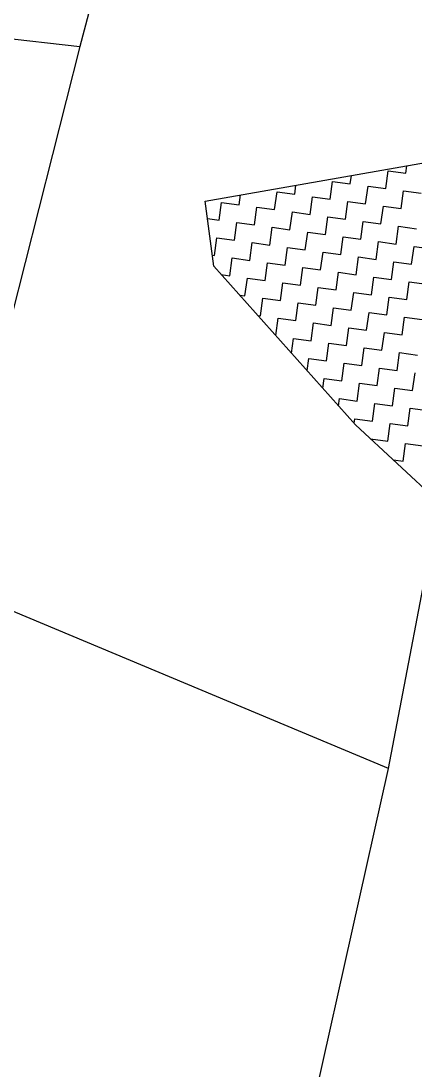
# Model space of a CAD drawing. Header units: metres. Extents: x 291974 to 293244, y 2020596 to 2023640.
# Drawn here: x 292752 to 292807.1, y 2021900.7 to 2022047.4 of the extents above; entities that cross this region are included whole.
import ezdxf

# ---------------------------------------------------------------- set-up
doc = ezdxf.new("R2010")
doc.units = ezdxf.units.M
doc.header["$MEASUREMENT"] = 0
doc.layers.add('POLY_HATCH', color=12, linetype='Continuous')
doc.layers.add('POLY_PARCEL', color=6, linetype='Continuous')

msp = doc.modelspace()

# ---------------------------------------------------------------- linework, layer by layer
at = {"layer": 'POLY_HATCH'}
for p, q in [((292777.75, 2022022.24), (292814.41, 2022028.68)), ((292778.96, 2022013.13), (292777.75, 2022022.24)), ((292798.75, 2021990.96), (292778.96, 2022013.13)), ((292811.04, 2021979.54), (292798.75, 2021990.96))]:
    msp.add_line(p, q, dxfattribs=at)
at = {"layer": 'POLY_HATCH', "linetype": 'Continuous'}
for p, q in [((292805.81, 2022026.15), (292805.95, 2022027.19)), ((292798.04, 2022024.67), (292798.2, 2022025.83)), ((292802.99, 2022024), (292803.33, 2022026.48)), ((292803.33, 2022026.48), (292805.81, 2022026.15)), ((292790.27, 2022023.2), (292790.44, 2022024.47)), ((292795.23, 2022022.53), (292795.56, 2022025.01)), ((292795.56, 2022025.01), (292798.04, 2022024.67)), ((292800.18, 2022021.86), (292800.52, 2022024.34)), ((292800.52, 2022024.34), (292802.99, 2022024)), ((292782.51, 2022021.72), (292782.69, 2022023.11)), ((292787.46, 2022021.05), (292787.8, 2022023.53)), ((292787.8, 2022023.53), (292790.27, 2022023.2)), ((292792.42, 2022020.39), (292792.75, 2022022.86)), ((292792.75, 2022022.86), (292795.23, 2022022.53)), ((292805.14, 2022021.19), (292805.47, 2022023.67)), ((292805.47, 2022023.67), (292807.95, 2022023.34)), ((292779.69, 2022019.58), (292780.03, 2022022.05)), ((292780.03, 2022022.05), (292782.51, 2022021.72)), ((292784.65, 2022018.91), (292784.98, 2022021.39)), ((292784.98, 2022021.39), (292787.46, 2022021.05)), ((292797.37, 2022019.72), (292797.71, 2022022.19)), ((292797.71, 2022022.19), (292800.18, 2022021.86)), ((292802.33, 2022019.05), (292802.66, 2022021.53)), ((292802.66, 2022021.53), (292805.14, 2022021.19)), ((292778.07, 2022019.8), (292779.69, 2022019.58)), ((292789.6, 2022018.24), (292789.94, 2022020.72)), ((292789.94, 2022020.72), (292792.42, 2022020.39)), ((292794.56, 2022017.57), (292794.89, 2022020.05)), ((292794.89, 2022020.05), (292797.37, 2022019.72)), ((292781.84, 2022016.77), (292782.17, 2022019.24)), ((292782.17, 2022019.24), (292784.65, 2022018.91)), ((292786.79, 2022016.1), (292787.13, 2022018.58)), ((292787.13, 2022018.58), (292789.6, 2022018.24)), ((292799.52, 2022016.91), (292799.85, 2022019.38)), ((292799.85, 2022019.38), (292802.33, 2022019.05)), ((292804.47, 2022016.24), (292804.8, 2022018.72)), ((292804.8, 2022018.72), (292807.28, 2022018.38)), ((292779.03, 2022014.62), (292779.36, 2022017.1)), ((292779.36, 2022017.1), (292781.84, 2022016.77)), ((292791.75, 2022015.43), (292792.08, 2022017.91)), ((292792.08, 2022017.91), (292794.56, 2022017.57)), ((292796.7, 2022014.76), (292797.04, 2022017.24)), ((292797.04, 2022017.24), (292799.52, 2022016.91)), ((292783.98, 2022013.95), (292784.32, 2022016.43)), ((292784.32, 2022016.43), (292786.79, 2022016.1)), ((292788.94, 2022013.29), (292789.27, 2022015.76)), ((292789.27, 2022015.76), (292791.75, 2022015.43)), ((292801.66, 2022014.09), (292801.99, 2022016.57)), ((292801.99, 2022016.57), (292804.47, 2022016.24)), ((292806.61, 2022013.43), (292806.95, 2022015.9)), ((292806.95, 2022015.9), (292809.43, 2022015.57)), ((292778.76, 2022014.66), (292779.03, 2022014.62)), ((292781.17, 2022011.81), (292781.5, 2022014.29)), ((292781.5, 2022014.29), (292783.98, 2022013.95)), ((292793.89, 2022012.62), (292794.23, 2022015.1)), ((292794.23, 2022015.1), (292796.7, 2022014.76)), ((292798.85, 2022011.95), (292799.18, 2022014.43)), ((292799.18, 2022014.43), (292801.66, 2022014.09)), ((292803.8, 2022011.28), (292804.14, 2022013.76)), ((292804.14, 2022013.76), (292806.61, 2022013.43)), ((292786.13, 2022011.14), (292786.46, 2022013.62)), ((292786.46, 2022013.62), (292788.94, 2022013.29)), ((292791.08, 2022010.47), (292791.41, 2022012.95)), ((292791.41, 2022012.95), (292793.89, 2022012.62)), ((292796.04, 2022009.81), (292796.37, 2022012.28)), ((292796.37, 2022012.28), (292798.85, 2022011.95)), ((292780, 2022011.97), (292781.17, 2022011.81)), ((292783.31, 2022009), (292783.65, 2022011.48)), ((292783.65, 2022011.48), (292786.13, 2022011.14)), ((292788.27, 2022008.33), (292788.6, 2022010.81)), ((292788.6, 2022010.81), (292791.08, 2022010.47)), ((292800.99, 2022009.14), (292801.32, 2022011.62)), ((292801.32, 2022011.62), (292803.8, 2022011.28)), ((292805.95, 2022008.47), (292806.28, 2022010.95)), ((292806.28, 2022010.95), (292808.76, 2022010.61)), ((292793.22, 2022007.66), (292793.56, 2022010.14)), ((292793.56, 2022010.14), (292796.04, 2022009.81)), ((292798.18, 2022007), (292798.51, 2022009.47)), ((292798.51, 2022009.47), (292800.99, 2022009.14)), ((292782.56, 2022009.1), (292783.31, 2022009)), ((292785.46, 2022006.19), (292785.79, 2022008.67)), ((292785.79, 2022008.67), (292788.27, 2022008.33)), ((292790.41, 2022005.52), (292790.75, 2022008)), ((292790.75, 2022008), (292793.22, 2022007.66)), ((292803.13, 2022006.33), (292803.47, 2022008.81)), ((292803.47, 2022008.81), (292805.95, 2022008.47)), ((292795.37, 2022004.85), (292795.7, 2022007.33)), ((292795.7, 2022007.33), (292798.18, 2022007)), ((292800.32, 2022004.18), (292800.66, 2022006.66)), ((292800.66, 2022006.66), (292803.13, 2022006.33)), ((292785.12, 2022006.23), (292785.46, 2022006.19)), ((292787.61, 2022003.44), (292787.94, 2022005.85)), ((292787.94, 2022005.85), (292790.41, 2022005.52)), ((292792.56, 2022002.71), (292792.89, 2022005.19)), ((292792.89, 2022005.19), (292795.37, 2022004.85)), ((292805.28, 2022003.52), (292805.61, 2022005.99)), ((292805.61, 2022005.99), (292808.09, 2022005.66)), ((292797.51, 2022002.04), (292797.85, 2022004.52)), ((292797.85, 2022004.52), (292800.32, 2022004.18)), ((292802.47, 2022001.37), (292802.8, 2022003.85)), ((292802.8, 2022003.85), (292805.28, 2022003.52)), ((292789.8, 2022000.98), (292790.08, 2022003.04)), ((292790.08, 2022003.04), (292792.56, 2022002.71)), ((292794.7, 2021999.9), (292795.03, 2022002.37)), ((292795.03, 2022002.37), (292797.51, 2022002.04)), ((292799.65, 2021999.23), (292799.99, 2022001.71)), ((292799.99, 2022001.71), (292802.47, 2022001.37)), ((292804.61, 2021998.56), (292804.94, 2022001.04)), ((292804.94, 2022001.04), (292807.42, 2022000.7)), ((292791.99, 2021998.53), (292792.22, 2022000.23)), ((292792.22, 2022000.23), (292794.7, 2021999.9)), ((292796.84, 2021997.09), (292797.18, 2021999.56)), ((292797.18, 2021999.56), (292799.65, 2021999.23)), ((292801.8, 2021996.42), (292802.13, 2021998.89)), ((292802.13, 2021998.89), (292804.61, 2021998.56)), ((292806.75, 2021995.75), (292807.09, 2021998.23)), ((292794.18, 2021996.07), (292794.37, 2021997.42)), ((292794.37, 2021997.42), (292796.84, 2021997.09)), ((292798.99, 2021994.27), (292799.32, 2021996.75)), ((292799.32, 2021996.75), (292801.8, 2021996.42)), ((292803.94, 2021993.61), (292804.28, 2021996.08)), ((292804.28, 2021996.08), (292806.75, 2021995.75)), ((292796.38, 2021993.61), (292796.51, 2021994.61)), ((292796.51, 2021994.61), (292798.99, 2021994.27)), ((292801.13, 2021991.46), (292801.46, 2021993.94)), ((292801.46, 2021993.94), (292803.94, 2021993.61)), ((292806.09, 2021990.79), (292806.42, 2021993.27)), ((292806.42, 2021993.27), (292808.9, 2021992.94)), ((292798.57, 2021991.16), (292798.65, 2021991.8)), ((292798.65, 2021991.8), (292801.13, 2021991.46)), ((292803.27, 2021988.65), (292803.61, 2021991.13)), ((292803.61, 2021991.13), (292806.09, 2021990.79)), ((292800.88, 2021988.97), (292803.27, 2021988.65)), ((292805.42, 2021985.84), (292805.75, 2021988.32)), ((292805.75, 2021988.32), (292808.23, 2021987.98)), ((292804.06, 2021986.02), (292805.42, 2021985.84))]:
    msp.add_line(p, q, dxfattribs=at)
at = {"layer": 'POLY_PARCEL'}
for p, q in [((292774.51, 2022098.29), (292760.23, 2022043.9)), ((292741.32, 2022046.01), (292760.23, 2022043.9)), ((292760.23, 2022043.9), (292741.12, 2021968.89)), ((292803.37, 2021942.85), (292822.76, 2022044.51)), ((292803.37, 2021942.85), (292741.12, 2021968.89)), ((292779.4, 2021835.19), (292803.37, 2021942.85))]:
    msp.add_line(p, q, dxfattribs=at)

doc.saveas('drawing.dxf')
